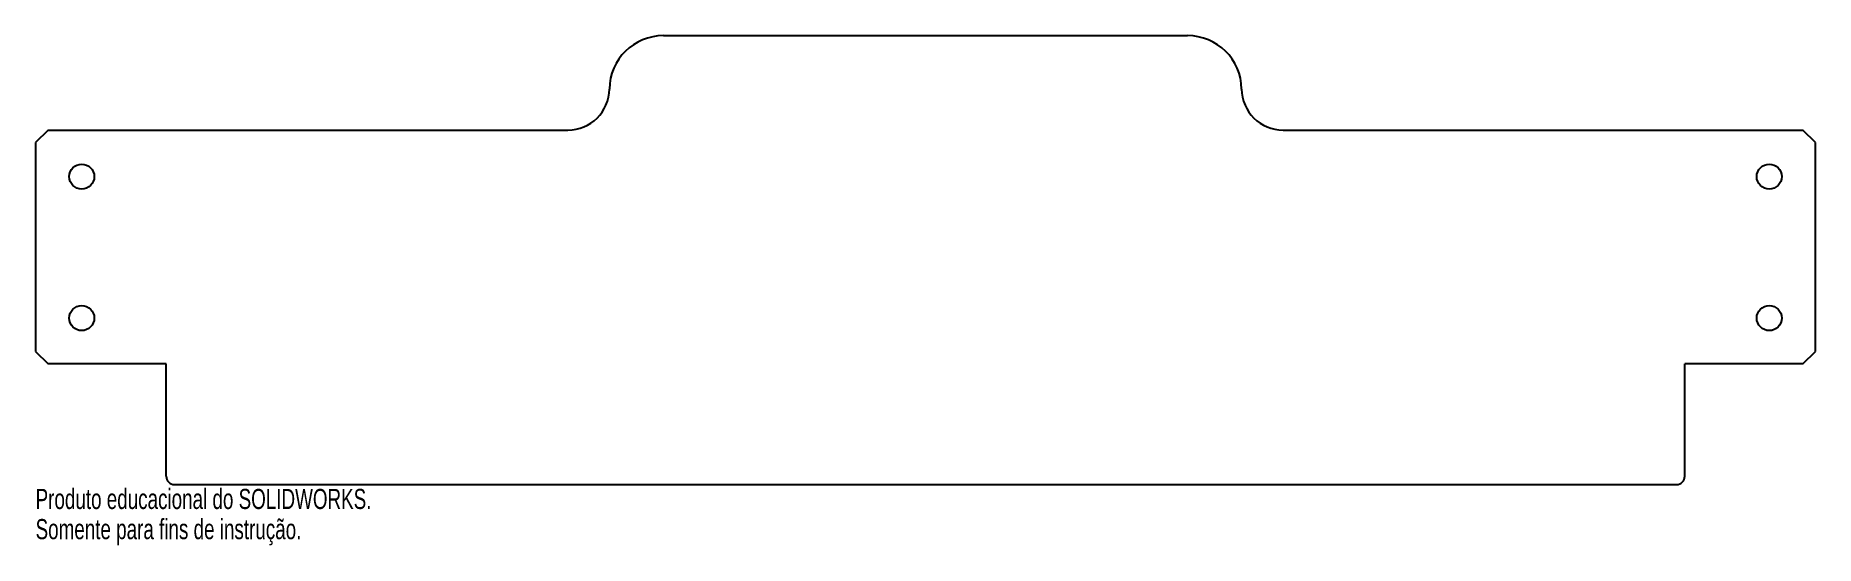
# Model space of a CAD drawing. Header units: millimetres. Extents: x -31 to 396, y -27 to 96.
import ezdxf

# ---------------------------------------------------------------- set-up
doc = ezdxf.new("R2010")
doc.units = ezdxf.units.MM
doc.styles.add('SLDTEXTSTYLE0', font='TXT', dxfattribs={"width": 0.7})

msp = doc.modelspace()

# ---------------------------------------------------------------- linework, layer by layer
at = {"color": 7, "linetype": 'Continuous', "lineweight": 25}
for p, q in [((119.52, 95.87), (245.48, 95.87)), ((-28.4, 73.17), (-31.4, 70.17)), ((-28.4, 73.17), (96.52, 73.17)), ((268.48, 73.17), (393.4, 73.17)), ((396.4, 70.17), (393.4, 73.17)), ((-31.4, 70.17), (-31.4, 20)), ((396.4, 20), (396.4, 70.17)), ((-31.4, 20), (-28.4, 17)), ((393.4, 17), (396.4, 20)), ((0, 17), (-28.4, 17)), ((0, -10), (0, 17)), ((365, -10), (365, 17)), ((393.4, 17), (365, 17)), ((2, -12), (363, -12))]:
    msp.add_line(p, q, dxfattribs=at)
for centre in [(-20.3, 62), (385.3, 62), (-20.3, 28), (385.3, 28)]:
    msp.add_circle(centre, 3, dxfattribs=at)
for centre, radius, start, end in [((119.52, 82.87), 13, 90, 179.2492), ((245.48, 82.87), 13, 0.7508, 90), ((96.52, 83.17), 10, 270, 359.2492), ((268.48, 83.17), 10, 180.7508, 270), ((2, -10), 2, 180, 270), ((363, -10), 2, 270, 0)]:
    msp.add_arc(centre, radius, start, end, dxfattribs=at)

# ---------------------------------------------------------------- texts
at = {"color": 7, "linetype": 'Continuous', "char_height": 4.8336, "attachment_point": 1, "style": 'SLDTEXTSTYLE0'}
for s, insert in [('Produto educacional do SOLIDWORKS.', (-31.4, -13.02)), ('Somente para fins de instrução.', (-31.4, -20.27))]:
    msp.add_mtext(s, dxfattribs=dict(at, insert=insert))

doc.saveas('drawing.dxf')
